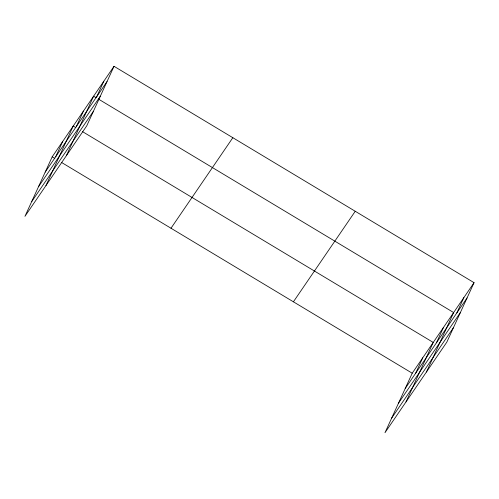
<?xml version="1.0" encoding="UTF-8"?>
<svg xmlns="http://www.w3.org/2000/svg" width="499" height="499" viewBox="0 0 499 499"><rect width="100%" height="100%" fill="white"/><g stroke="black" fill="none" stroke-linecap="round" stroke-linejoin="round"><path stroke-width="0.75" d="M114.022 66.298L52.189 156.836L24.95 216.329L86.782 125.792L114.022 66.298L474.05 282.671L446.811 342.164L384.979 432.702L412.218 373.208L474.05 282.671M55.695 156.742L62.699 141.448M45.97 185.547L73.21 126.054L75.848 127.638M76.409 126.415L83.414 111.115M66.379 155.669L93.619 96.176L96.257 97.767M96.812 96.538L103.817 81.237M415.723 373.115L422.728 357.814M406.005 401.92L433.238 342.426L82.454 131.605M436.438 342.788L443.443 327.487M426.408 372.042L453.647 312.549L98.234 98.952M456.841 312.91L463.845 297.61M45.184 172.13L107.017 81.599M38.504 186.72L100.343 96.182M31.624 201.739L93.463 111.208M170.995 228.236L232.833 137.705M293.406 301.808L355.238 211.27M405.213 388.503L467.045 297.972M398.533 403.086L460.371 312.555M391.659 418.112L453.491 327.581M52.189 156.836L54.828 158.42M61.427 162.387L412.218 373.208"/></g></svg>
